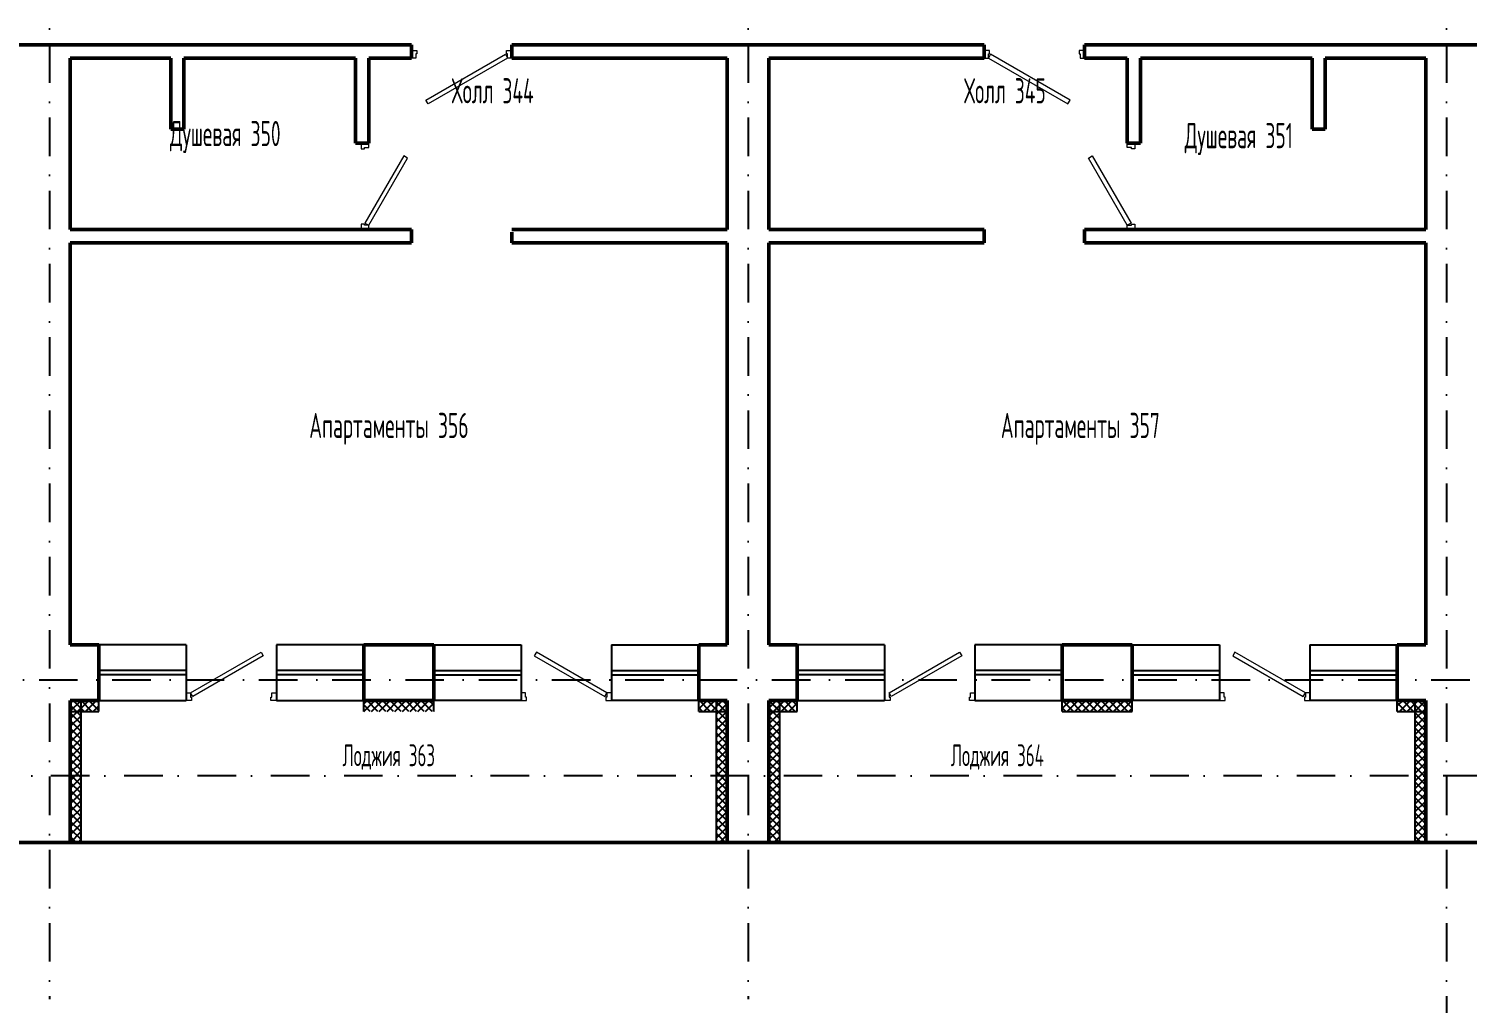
# Model space of a CAD drawing. Extents: x -1560602 to 321118, y -2308202 to -430103.
# Drawn here: x -1522324 to -1509164, y -2201608 to -2192688 of the extents above; entities that cross this region are included whole.
import ezdxf

# ---------------------------------------------------------------- set-up
doc = ezdxf.new("R2010")
doc.units = 0
doc.header["$MEASUREMENT"] = 0
doc.linetypes.add('Dot & Dashed', pattern=[670.277762, 352.777767, -176.388884, 0, -141.111112])
doc.linetypes.add('Штрихпунктирная', pattern=[0.670278, 0.352778, -0.176389, 0, -0.141111])
doc.layers.add('Двери', color=4, linetype='CONTINUOUS', lineweight=15)
doc.layers.add('стены', color=5, linetype='CONTINUOUS', lineweight=50)
for name, color, linetype in [('Оси', 253, 'Dot & Dashed'), ('отделка', 240, 'CONTINUOUS'), ('Текст', 7, 'CONTINUOUS'), ('Утеплитель', 6, 'CONTINUOUS')]:
    doc.layers.add(name, color=color, linetype=linetype)
doc.styles.get("Standard").update_dxf_attribs({"font": 'spds.shx', "width": 0.7, "height": 250})

msp = doc.modelspace()

# ---------------------------------------------------------------- linework, layer by layer
at = {"layer": 'Двери', "color": 0, "linetype": 'Continuous'}
for p, q in [((-1518823.7, -2192885.9), (-1518773.7, -2192885.9)), ((-1518783.7, -2192955.9), (-1518823.7, -2192955.9)), ((-1518773.7, -2192915.9), (-1518783.7, -2192915.9)), ((-1518783.7, -2192915.9), (-1518783.7, -2192955.9)), ((-1518773.7, -2192885.9), (-1518773.7, -2192915.9)), ((-1518691.2, -2193341.2), (-1517963.7, -2192921.2)), ((-1517943.7, -2192955.9), (-1518671.2, -2193375.9)), ((-1517963.7, -2192921.2), (-1517943.7, -2192955.9)), ((-1517953.7, -2192915.9), (-1517953.7, -2192885.9)), ((-1517953.7, -2192885.9), (-1517903.7, -2192885.9)), ((-1517943.7, -2192915.9), (-1517953.7, -2192915.9)), ((-1517943.7, -2192955.9), (-1517943.7, -2192915.9)), ((-1517903.7, -2192955.9), (-1517943.7, -2192955.9)), ((-1513533.7, -2192885.9), (-1513583.7, -2192885.9)), ((-1513583.7, -2192955.9), (-1513543.7, -2192955.9)), ((-1513543.7, -2192955.9), (-1513543.7, -2192915.9)), ((-1513543.7, -2192915.9), (-1513533.7, -2192915.9)), ((-1513523.7, -2192921.2), (-1513543.7, -2192955.9)), ((-1513543.7, -2192955.9), (-1512816.3, -2193375.9)), ((-1513533.7, -2192915.9), (-1513533.7, -2192885.9)), ((-1512796.3, -2193341.2), (-1513523.7, -2192921.2)), ((-1512663.7, -2192885.9), (-1512713.7, -2192885.9)), ((-1512713.7, -2192885.9), (-1512713.7, -2192915.9)), ((-1512713.7, -2192915.9), (-1512703.7, -2192915.9)), ((-1512703.7, -2192915.9), (-1512703.7, -2192955.9)), ((-1512703.7, -2192955.9), (-1512663.7, -2192955.9)), ((-1518671.2, -2193375.9), (-1518691.2, -2193341.2)), ((-1512816.3, -2193375.9), (-1512796.3, -2193341.2)), ((-1519283.7, -2193735.9), (-1519283.7, -2193785.9)), ((-1519213.7, -2193775.9), (-1519213.7, -2193735.9)), ((-1512273.7, -2193775.9), (-1512273.7, -2193735.9)), ((-1512203.7, -2193735.9), (-1512203.7, -2193785.9)), ((-1519283.7, -2193785.9), (-1519253.7, -2193785.9)), ((-1519253.7, -2193785.9), (-1519253.7, -2193775.9)), ((-1519253.7, -2193775.9), (-1519213.7, -2193775.9)), ((-1518893.4, -2193851), (-1519248.4, -2194465.9)), ((-1519213.7, -2194485.9), (-1518858.7, -2193871)), ((-1518858.7, -2193871), (-1518893.4, -2193851)), ((-1512628.7, -2193871), (-1512594.1, -2193851)), ((-1512273.7, -2194485.9), (-1512628.7, -2193871)), ((-1512594.1, -2193851), (-1512239.1, -2194465.9)), ((-1512233.7, -2193775.9), (-1512273.7, -2193775.9)), ((-1512233.7, -2193785.9), (-1512233.7, -2193775.9)), ((-1512203.7, -2193785.9), (-1512233.7, -2193785.9)), ((-1519253.7, -2194475.9), (-1519283.7, -2194475.9)), ((-1519283.7, -2194475.9), (-1519283.7, -2194525.9)), ((-1519253.7, -2194485.9), (-1519253.7, -2194475.9)), ((-1519213.7, -2194485.9), (-1519253.7, -2194485.9)), ((-1519248.4, -2194465.9), (-1519213.7, -2194485.9)), ((-1519213.7, -2194525.9), (-1519213.7, -2194485.9)), ((-1512239.1, -2194465.9), (-1512273.7, -2194485.9)), ((-1512273.7, -2194525.9), (-1512273.7, -2194485.9)), ((-1512273.7, -2194485.9), (-1512233.7, -2194485.9)), ((-1512233.7, -2194485.9), (-1512233.7, -2194475.9)), ((-1512233.7, -2194475.9), (-1512203.7, -2194475.9)), ((-1512203.7, -2194475.9), (-1512203.7, -2194525.9)), ((-1520843.7, -2198766.2), (-1520198.5, -2198393.7)), ((-1520178.5, -2198428.3), (-1520823.7, -2198800.8)), ((-1520198.5, -2198393.7), (-1520178.5, -2198428.3)), ((-1517678.9, -2198393.7), (-1517698.9, -2198428.3)), ((-1517698.9, -2198428.3), (-1517053.7, -2198800.8)), ((-1517033.7, -2198766.2), (-1517678.9, -2198393.7)), ((-1514453.7, -2198766.2), (-1513808.5, -2198393.7)), ((-1513788.5, -2198428.3), (-1514433.7, -2198800.8)), ((-1513808.5, -2198393.7), (-1513788.5, -2198428.3)), ((-1511288.9, -2198393.7), (-1511308.9, -2198428.3)), ((-1511308.9, -2198428.3), (-1510663.7, -2198800.8)), ((-1510643.7, -2198766.2), (-1511288.9, -2198393.7)), ((-1520883.7, -2198766.2), (-1520843.7, -2198766.2)), ((-1520843.7, -2198766.2), (-1520843.7, -2198806.2)), ((-1520823.7, -2198800.8), (-1520843.7, -2198766.2)), ((-1520098.7, -2198806.2), (-1520098.7, -2198766.2)), ((-1520098.7, -2198766.2), (-1520058.7, -2198766.2)), ((-1517778.7, -2198766.2), (-1517818.7, -2198766.2)), ((-1517778.7, -2198806.2), (-1517778.7, -2198766.2)), ((-1517053.7, -2198800.8), (-1517033.7, -2198766.2)), ((-1516993.7, -2198766.2), (-1517033.7, -2198766.2)), ((-1517033.7, -2198766.2), (-1517033.7, -2198806.2)), ((-1514453.7, -2198766.2), (-1514453.7, -2198806.2)), ((-1514433.7, -2198800.8), (-1514453.7, -2198766.2)), ((-1513708.7, -2198806.2), (-1513708.7, -2198766.2)), ((-1513708.7, -2198766.2), (-1513668.7, -2198766.2)), ((-1511388.7, -2198766.2), (-1511428.7, -2198766.2)), ((-1511388.7, -2198806.2), (-1511388.7, -2198766.2)), ((-1510663.7, -2198800.8), (-1510643.7, -2198766.2)), ((-1510603.7, -2198766.2), (-1510643.7, -2198766.2)), ((-1510643.7, -2198766.2), (-1510643.7, -2198806.2)), ((-1520833.7, -2198836.2), (-1520883.7, -2198836.2)), ((-1520843.7, -2198806.2), (-1520833.7, -2198806.2)), ((-1520833.7, -2198806.2), (-1520833.7, -2198836.2)), ((-1520108.7, -2198836.2), (-1520108.7, -2198806.2)), ((-1520108.7, -2198806.2), (-1520098.7, -2198806.2)), ((-1520058.7, -2198836.2), (-1520108.7, -2198836.2)), ((-1517818.7, -2198836.2), (-1517768.7, -2198836.2)), ((-1517768.7, -2198806.2), (-1517778.7, -2198806.2)), ((-1517768.7, -2198836.2), (-1517768.7, -2198806.2)), ((-1517033.7, -2198806.2), (-1517043.7, -2198806.2)), ((-1517043.7, -2198806.2), (-1517043.7, -2198836.2)), ((-1517043.7, -2198836.2), (-1516993.7, -2198836.2)), ((-1514443.7, -2198836.2), (-1514493.7, -2198836.2)), ((-1514453.7, -2198806.2), (-1514443.7, -2198806.2)), ((-1514443.7, -2198806.2), (-1514443.7, -2198836.2)), ((-1513718.7, -2198836.2), (-1513718.7, -2198806.2)), ((-1513718.7, -2198806.2), (-1513708.7, -2198806.2)), ((-1513668.7, -2198836.2), (-1513718.7, -2198836.2)), ((-1511428.7, -2198836.2), (-1511378.7, -2198836.2)), ((-1511378.7, -2198806.2), (-1511388.7, -2198806.2)), ((-1511378.7, -2198836.2), (-1511378.7, -2198806.2)), ((-1510643.7, -2198806.2), (-1510653.7, -2198806.2)), ((-1510653.7, -2198806.2), (-1510653.7, -2198836.2)), ((-1510653.7, -2198836.2), (-1510603.7, -2198836.2))]:
    msp.add_line(p, q, dxfattribs=at)
at = {"layer": 'Оси', "color": 0, "linetype": 'Штрихпунктирная', "lineweight": -3, "ltscale": 1000}
for p, q in [((-1522133.7, -2186796.2), (-1522133.7, -2201571.1)), ((-1515743.7, -2186796.2), (-1515743.7, -2201571.1)), ((-1509353.7, -2186796.2), (-1509353.7, -2213001.2)), ((-1556419, -2198646.2), (-1501963.7, -2198646.2)), ((-1496963.7, -2199526.2), (-1556418.9, -2199526.2))]:
    msp.add_line(p, q, dxfattribs=at)
at = {"layer": 'отделка', "color": 0, "ltscale": 100}
for p, q in [((-1520883.7, -2198326.2), (-1521683.7, -2198326.2)), ((-1520883.7, -2198326.2), (-1520883.7, -2198836.2)), ((-1520058.7, -2198326.2), (-1520058.7, -2198836.2)), ((-1519258.7, -2198326.2), (-1520058.7, -2198326.2)), ((-1518618.7, -2198326.2), (-1517818.7, -2198326.2)), ((-1517818.7, -2198326.2), (-1517818.7, -2198836.2)), ((-1516993.7, -2198326.2), (-1516993.7, -2198836.2)), ((-1516993.7, -2198326.2), (-1516193.7, -2198326.2)), ((-1514493.7, -2198326.2), (-1515293.7, -2198326.2)), ((-1514493.7, -2198326.2), (-1514493.7, -2198836.2)), ((-1513668.7, -2198326.2), (-1513668.7, -2198836.2)), ((-1512868.7, -2198326.2), (-1513668.7, -2198326.2)), ((-1512228.7, -2198326.2), (-1511428.7, -2198326.2)), ((-1511428.7, -2198326.2), (-1511428.7, -2198836.2)), ((-1510603.7, -2198326.2), (-1510603.7, -2198836.2)), ((-1510603.7, -2198326.2), (-1509803.7, -2198326.2)), ((-1520883.7, -2198561.2), (-1521683.7, -2198561.2)), ((-1520883.7, -2198601.2), (-1521683.7, -2198601.2)), ((-1519258.7, -2198561.2), (-1520058.7, -2198561.2)), ((-1519258.7, -2198601.2), (-1520058.7, -2198601.2)), ((-1518618.7, -2198561.2), (-1517818.7, -2198561.2)), ((-1518618.7, -2198601.2), (-1517818.7, -2198601.2)), ((-1516993.7, -2198561.2), (-1516193.7, -2198561.2)), ((-1516993.7, -2198601.2), (-1516193.7, -2198601.2)), ((-1514493.7, -2198561.2), (-1515293.7, -2198561.2)), ((-1514493.7, -2198601.2), (-1515293.7, -2198601.2)), ((-1512868.7, -2198561.2), (-1513668.7, -2198561.2)), ((-1512868.7, -2198601.2), (-1513668.7, -2198601.2)), ((-1512228.7, -2198561.2), (-1511428.7, -2198561.2)), ((-1512228.7, -2198601.2), (-1511428.7, -2198601.2)), ((-1510603.7, -2198561.2), (-1509803.7, -2198561.2)), ((-1510603.7, -2198601.2), (-1509803.7, -2198601.2)), ((-1521683.7, -2198836.2), (-1520883.7, -2198836.2)), ((-1520058.7, -2198836.2), (-1519258.7, -2198836.2)), ((-1517818.7, -2198836.2), (-1518618.7, -2198836.2)), ((-1516193.7, -2198836.2), (-1516993.7, -2198836.2)), ((-1515293.7, -2198836.2), (-1514493.7, -2198836.2)), ((-1513668.7, -2198836.2), (-1512868.7, -2198836.2)), ((-1511428.7, -2198836.2), (-1512228.7, -2198836.2)), ((-1509803.7, -2198836.2), (-1510603.7, -2198836.2))]:
    msp.add_line(p, q, dxfattribs=at)
at = {"layer": 'стены', "color": 0, "linetype": 'Continuous'}
for p, q in [((-1521943.7, -2192835.9), (-1525443.7, -2192835.9)), ((-1518823.7, -2192835.9), (-1521943.7, -2192835.9)), ((-1515933.7, -2192835.9), (-1517903.7, -2192835.9)), ((-1513583.7, -2192835.9), (-1515933.7, -2192835.9)), ((-1515933.7, -2192835.9), (-1515933.7, -2192835.9)), ((-1509543.7, -2192835.9), (-1512663.7, -2192835.9)), ((-1506043.7, -2192835.9), (-1509543.7, -2192835.9)), ((-1521943.7, -2194525.9), (-1521943.7, -2192955.9)), ((-1521943.7, -2192955.9), (-1521023.7, -2192955.9)), ((-1521943.7, -2194502.9), (-1521943.7, -2192978.9)), ((-1521046.7, -2192955.9), (-1521920.7, -2192955.9)), ((-1521023.7, -2192955.9), (-1521023.7, -2193605.9)), ((-1520903.7, -2193605.9), (-1520903.7, -2192955.9)), ((-1520903.7, -2192955.9), (-1519333.7, -2192955.9)), ((-1519333.7, -2192955.9), (-1519333.7, -2193735.9)), ((-1519213.7, -2193735.9), (-1519213.7, -2192955.9)), ((-1519213.7, -2192955.9), (-1518823.7, -2192955.9)), ((-1517903.7, -2192955.9), (-1515933.7, -2192955.9)), ((-1515933.7, -2192955.9), (-1515933.7, -2194525.9)), ((-1515553.7, -2192955.9), (-1513583.7, -2192955.9)), ((-1515553.7, -2194525.9), (-1515553.7, -2192955.9)), ((-1512663.7, -2192955.9), (-1512273.7, -2192955.9)), ((-1512273.7, -2192955.9), (-1512273.7, -2193735.9)), ((-1512153.7, -2193735.9), (-1512153.7, -2192955.9)), ((-1512153.7, -2192955.9), (-1510583.7, -2192955.9)), ((-1510583.7, -2192955.9), (-1510583.7, -2193605.9)), ((-1510463.7, -2193605.9), (-1510463.7, -2192955.9)), ((-1510463.7, -2192955.9), (-1509543.7, -2192955.9)), ((-1510440.8, -2192955.9), (-1509566.8, -2192955.9)), ((-1509543.8, -2194502.9), (-1509543.8, -2192978.9)), ((-1509543.7, -2192955.9), (-1509543.7, -2194525.9)), ((-1521023.7, -2193605.9), (-1520903.7, -2193605.9)), ((-1510583.7, -2193605.9), (-1510463.7, -2193605.9)), ((-1519333.7, -2194525.9), (-1521943.7, -2194525.9)), ((-1518823.7, -2194525.9), (-1519333.7, -2194525.9)), ((-1518823.7, -2194550.9), (-1518823.7, -2194525.9)), ((-1518823.7, -2194550.9), (-1518823.7, -2194645.9)), ((-1515933.7, -2194525.9), (-1517903.7, -2194525.9)), ((-1517903.7, -2194550.9), (-1517903.7, -2194645.9)), ((-1513583.7, -2194525.9), (-1515553.7, -2194525.9)), ((-1513583.7, -2194525.9), (-1513583.7, -2194645.9)), ((-1513583.7, -2194525.9), (-1513583.7, -2194525.9)), ((-1509543.7, -2194525.9), (-1512663.7, -2194525.9)), ((-1512273.7, -2194525.9), (-1512663.7, -2194525.9)), ((-1512663.7, -2194525.9), (-1512663.7, -2194645.9)), ((-1512663.7, -2194525.9), (-1512663.7, -2194525.9)), ((-1521943.7, -2198326.2), (-1521943.7, -2194645.9)), ((-1521943.7, -2194645.9), (-1518823.7, -2194645.9)), ((-1517903.7, -2194645.9), (-1515933.7, -2194645.9)), ((-1515933.7, -2194645.9), (-1515933.7, -2198326.2)), ((-1515553.7, -2194645.9), (-1513583.7, -2194645.9)), ((-1515553.7, -2198326.2), (-1515553.7, -2194645.9)), ((-1512663.7, -2194645.9), (-1509543.7, -2194645.9)), ((-1509543.7, -2194645.9), (-1509543.7, -2198326.2)), ((-1521683.7, -2198326.2), (-1521943.7, -2198326.2)), ((-1521683.7, -2198766.2), (-1521683.7, -2198326.2)), ((-1519258.7, -2198766.2), (-1519258.7, -2198326.2)), ((-1518618.7, -2198326.2), (-1519258.7, -2198326.2)), ((-1518618.7, -2198766.2), (-1518618.7, -2198326.2)), ((-1516193.7, -2198766.2), (-1516193.7, -2198326.2)), ((-1515933.7, -2198326.2), (-1516193.7, -2198326.2)), ((-1515293.7, -2198326.2), (-1515553.7, -2198326.2)), ((-1515293.7, -2198766.2), (-1515293.7, -2198326.2)), ((-1512868.7, -2198766.2), (-1512868.7, -2198326.2)), ((-1512228.7, -2198326.2), (-1512868.7, -2198326.2)), ((-1512228.7, -2198766.2), (-1512228.7, -2198326.2)), ((-1509803.7, -2198766.2), (-1509803.7, -2198326.2)), ((-1509543.7, -2198326.2), (-1509803.7, -2198326.2)), ((-1521683.7, -2198836.2), (-1521683.7, -2198766.2)), ((-1521683.7, -2198836.2), (-1521683.7, -2198766.2)), ((-1519258.7, -2198836.2), (-1519258.7, -2198766.2)), ((-1519258.7, -2198836.2), (-1519258.7, -2198766.2)), ((-1518618.7, -2198836.2), (-1518618.7, -2198766.2)), ((-1518618.7, -2198836.2), (-1518618.7, -2198766.2)), ((-1516193.7, -2198836.2), (-1516193.7, -2198766.2)), ((-1516193.7, -2198836.2), (-1516193.7, -2198766.2)), ((-1515293.7, -2198836.2), (-1515293.7, -2198766.2)), ((-1515293.7, -2198836.2), (-1515293.7, -2198766.2)), ((-1512868.7, -2198836.2), (-1512868.7, -2198766.2)), ((-1512868.7, -2198836.2), (-1512868.7, -2198766.2)), ((-1512228.7, -2198836.2), (-1512228.7, -2198766.2)), ((-1512228.7, -2198836.2), (-1512228.7, -2198766.2)), ((-1509803.7, -2198836.2), (-1509803.7, -2198766.2)), ((-1509803.7, -2198836.2), (-1509803.7, -2198766.2)), ((-1521943.7, -2198836.2), (-1521943.7, -2200136.2)), ((-1521943.7, -2198836.2), (-1521683.7, -2198836.2)), ((-1521943.7, -2198836.2), (-1521943.7, -2198836.2)), ((-1519258.7, -2198836.2), (-1518618.7, -2198836.2)), ((-1516193.7, -2198836.2), (-1515933.7, -2198836.2)), ((-1515933.7, -2198836.2), (-1515933.7, -2200136.2)), ((-1515933.7, -2198836.2), (-1515933.7, -2198836.2)), ((-1515553.7, -2198836.2), (-1515553.7, -2200136.2)), ((-1515553.7, -2198836.2), (-1515293.7, -2198836.2)), ((-1515553.7, -2198836.2), (-1515553.7, -2198836.2)), ((-1512868.7, -2198836.2), (-1512228.7, -2198836.2)), ((-1509803.7, -2198836.2), (-1509543.7, -2198836.2)), ((-1509543.7, -2198836.2), (-1509543.7, -2200136.2)), ((-1522423.7, -2200136.2), (-1521843.7, -2200136.2)), ((-1516033.7, -2200136.2), (-1521843.7, -2200136.2)), ((-1516033.7, -2200136.2), (-1515453.7, -2200136.2)), ((-1509643.7, -2200136.2), (-1515453.7, -2200136.2)), ((-1509643.7, -2200136.2), (-1509063.7, -2200136.2))]:
    msp.add_line(p, q, dxfattribs=at)
at = {"layer": 'стены', "color": 0, "ltscale": 100}
for p, q in [((-1518823.7, -2192835.9), (-1518823.7, -2192955.9)), ((-1517903.7, -2192835.9), (-1517903.7, -2192955.9)), ((-1513583.7, -2192835.9), (-1513583.7, -2192955.9)), ((-1512663.7, -2192835.9), (-1512663.7, -2192955.9)), ((-1519333.7, -2193735.5), (-1519213.7, -2193735.5)), ((-1512273.7, -2193735.9), (-1512153.7, -2193735.9)), ((-1512273.7, -2194525.9), (-1512153.7, -2194525.9))]:
    msp.add_line(p, q, dxfattribs=at)
at = {"layer": 'Утеплитель', "color": 0, "linetype": 'Continuous'}
for p, q in [((-1521943.7, -2198863.8), (-1521916.2, -2198836.2)), ((-1521943.7, -2198934.5), (-1521845.5, -2198836.2)), ((-1521943.7, -2198863.8), (-1521916.2, -2198836.2)), ((-1521943.7, -2198934.5), (-1521845.5, -2198836.2)), ((-1521886.9, -2198936.2), (-1521943.7, -2198879.3)), ((-1521843.7, -2198979.3), (-1521943.7, -2198879.3)), ((-1521816.2, -2198936.2), (-1521916.2, -2198836.2)), ((-1521843.7, -2198908.6), (-1521916.2, -2198836.2)), ((-1521874.7, -2198936.2), (-1521774.7, -2198836.2)), ((-1521745.5, -2198936.2), (-1521845.5, -2198836.2)), ((-1521843.7, -2198837.9), (-1521845.5, -2198836.2)), ((-1521843.7, -2200136.2), (-1521843.7, -2198836.2)), ((-1521804, -2198936.2), (-1521704, -2198836.2)), ((-1521683.7, -2198927.2), (-1521774.7, -2198836.2)), ((-1521733.3, -2198936.2), (-1521683.7, -2198886.6)), ((-1521683.7, -2198856.5), (-1521704, -2198836.2)), ((-1521683.7, -2198936.2), (-1521683.7, -2198836.2)), ((-1519258.7, -2198936.2), (-1519258.7, -2198836.2)), ((-1519258.7, -2198865.8), (-1519229.2, -2198836.2)), ((-1519199.9, -2198936.2), (-1519258.7, -2198877.3)), ((-1519258.4, -2198936.2), (-1519158.4, -2198836.2)), ((-1519129.2, -2198936.2), (-1519229.2, -2198836.2)), ((-1519187.7, -2198936.2), (-1519087.7, -2198836.2)), ((-1519058.4, -2198936.2), (-1519158.4, -2198836.2)), ((-1519117, -2198936.2), (-1519017, -2198836.2)), ((-1518987.7, -2198936.2), (-1519087.7, -2198836.2)), ((-1519046.3, -2198936.2), (-1518946.3, -2198836.2)), ((-1518917, -2198936.2), (-1519017, -2198836.2)), ((-1518975.6, -2198936.2), (-1518875.6, -2198836.2)), ((-1518846.3, -2198936.2), (-1518946.3, -2198836.2)), ((-1518904.9, -2198936.2), (-1518804.9, -2198836.2)), ((-1518775.6, -2198936.2), (-1518875.6, -2198836.2)), ((-1518834.2, -2198936.2), (-1518734.2, -2198836.2)), ((-1518704.9, -2198936.2), (-1518804.9, -2198836.2)), ((-1518763.5, -2198936.2), (-1518663.5, -2198836.2)), ((-1518634.2, -2198936.2), (-1518734.2, -2198836.2)), ((-1518692.8, -2198936.2), (-1518618.7, -2198862.2)), ((-1518618.7, -2198880.9), (-1518663.5, -2198836.2)), ((-1518618.7, -2198936.2), (-1518618.7, -2198836.2)), ((-1516193.7, -2198936.2), (-1516193.7, -2198836.2)), ((-1516193.7, -2198841.3), (-1516188.6, -2198836.2)), ((-1516193.7, -2198912.1), (-1516117.9, -2198836.2)), ((-1516159.3, -2198936.2), (-1516193.7, -2198901.8)), ((-1516088.6, -2198936.2), (-1516188.6, -2198836.2)), ((-1516147.2, -2198936.2), (-1516047.2, -2198836.2)), ((-1516017.9, -2198936.2), (-1516117.9, -2198836.2)), ((-1516076.5, -2198936.2), (-1515976.5, -2198836.2)), ((-1515947.2, -2198936.2), (-1516047.2, -2198836.2)), ((-1516033.7, -2198836.2), (-1516033.7, -2200136.2)), ((-1516033.7, -2198893.5), (-1515976.5, -2198836.2)), ((-1515933.7, -2198949.7), (-1516033.7, -2198849.7)), ((-1516033.7, -2198964.2), (-1515933.7, -2198864.2)), ((-1516005.8, -2198936.2), (-1515933.7, -2198864.2)), ((-1515933.7, -2198878.9), (-1515976.5, -2198836.2)), ((-1515933.7, -2198878.9), (-1515976.5, -2198836.2)), ((-1515553.7, -2198837.7), (-1515552.2, -2198836.2)), ((-1515553.7, -2198908.4), (-1515481.5, -2198836.2)), ((-1515553.7, -2198837.7), (-1515552.2, -2198836.2)), ((-1515553.7, -2198908.4), (-1515481.5, -2198836.2)), ((-1515553.7, -2198979.2), (-1515453.7, -2198879.2)), ((-1515452.2, -2198936.2), (-1515552.2, -2198836.2)), ((-1515453.7, -2198934.7), (-1515552.2, -2198836.2)), ((-1515510.8, -2198936.2), (-1515410.8, -2198836.2)), ((-1515381.5, -2198936.2), (-1515481.5, -2198836.2)), ((-1515453.7, -2198864), (-1515481.5, -2198836.2)), ((-1515453.7, -2200136.2), (-1515453.7, -2198836.2)), ((-1515440.1, -2198936.2), (-1515340.1, -2198836.2)), ((-1515310.8, -2198936.2), (-1515410.8, -2198836.2)), ((-1515369.4, -2198936.2), (-1515293.7, -2198860.6)), ((-1515293.7, -2198882.5), (-1515340.1, -2198836.2)), ((-1515293.7, -2198936.2), (-1515293.7, -2198836.2)), ((-1512868.7, -2198936.2), (-1512868.7, -2198836.2)), ((-1512868.7, -2198839.7), (-1512865.2, -2198836.2)), ((-1512868.7, -2198910.5), (-1512794.5, -2198836.2)), ((-1512835.9, -2198936.2), (-1512868.7, -2198903.4)), ((-1512765.2, -2198936.2), (-1512865.2, -2198836.2)), ((-1512823.8, -2198936.2), (-1512723.8, -2198836.2)), ((-1512694.5, -2198936.2), (-1512794.5, -2198836.2)), ((-1512753.1, -2198936.2), (-1512653.1, -2198836.2)), ((-1512623.8, -2198936.2), (-1512723.8, -2198836.2)), ((-1512682.4, -2198936.2), (-1512582.4, -2198836.2)), ((-1512553.1, -2198936.2), (-1512653.1, -2198836.2)), ((-1512611.6, -2198936.2), (-1512511.6, -2198836.2)), ((-1512482.4, -2198936.2), (-1512582.4, -2198836.2)), ((-1512540.9, -2198936.2), (-1512440.9, -2198836.2)), ((-1512411.6, -2198936.2), (-1512511.6, -2198836.2)), ((-1512470.2, -2198936.2), (-1512370.2, -2198836.2)), ((-1512340.9, -2198936.2), (-1512440.9, -2198836.2)), ((-1512399.5, -2198936.2), (-1512299.5, -2198836.2)), ((-1512270.2, -2198936.2), (-1512370.2, -2198836.2)), ((-1512328.8, -2198936.2), (-1512228.8, -2198836.2)), ((-1512228.7, -2198907), (-1512299.5, -2198836.2)), ((-1512228.7, -2198836.3), (-1512228.8, -2198836.2)), ((-1512228.7, -2198936.2), (-1512228.7, -2198836.2)), ((-1509803.7, -2198936.2), (-1509803.7, -2198836.2)), ((-1509803.7, -2198886), (-1509753.9, -2198836.2)), ((-1509724.6, -2198936.2), (-1509803.7, -2198857.1)), ((-1509783.2, -2198936.2), (-1509683.2, -2198836.2)), ((-1509653.9, -2198936.2), (-1509753.9, -2198836.2)), ((-1509712.5, -2198936.2), (-1509612.5, -2198836.2)), ((-1509583.2, -2198936.2), (-1509683.2, -2198836.2)), ((-1509643.7, -2198836.2), (-1509643.7, -2200136.2)), ((-1509643.7, -2198867.4), (-1509612.5, -2198836.2)), ((-1509643.7, -2198938.1), (-1509543.7, -2198838.1)), ((-1509543.7, -2198975.7), (-1509643.7, -2198875.7)), ((-1509641.8, -2198936.2), (-1509543.7, -2198838.1)), ((-1509543.7, -2198905), (-1509612.5, -2198836.2)), ((-1509543.7, -2198905), (-1509612.5, -2198836.2)), ((-1521943.7, -2199005.2), (-1521843.7, -2198905.2)), ((-1521943.7, -2198936.2), (-1521683.7, -2198936.2)), ((-1521843.7, -2199050.1), (-1521943.7, -2198950.1)), ((-1521943.7, -2199075.9), (-1521843.7, -2198975.9)), ((-1521843.7, -2199120.8), (-1521943.7, -2199020.8)), ((-1518622.1, -2198936.2), (-1518618.7, -2198932.9)), ((-1516193.7, -2198936.2), (-1515933.7, -2198936.2)), ((-1515933.7, -2199020.4), (-1516033.7, -2198920.4)), ((-1516033.7, -2199034.9), (-1515933.7, -2198934.9)), ((-1515933.7, -2199091.1), (-1516033.7, -2198991.1)), ((-1516033.7, -2199105.6), (-1515933.7, -2199005.6)), ((-1515935, -2198936.2), (-1515933.7, -2198934.9)), ((-1515522.9, -2198936.2), (-1515553.7, -2198905.4)), ((-1515453.7, -2199005.4), (-1515553.7, -2198905.4)), ((-1515553.7, -2198936.2), (-1515293.7, -2198936.2)), ((-1515553.7, -2199049.9), (-1515453.7, -2198949.9)), ((-1515453.7, -2199076.1), (-1515553.7, -2198976.1)), ((-1515553.7, -2199120.6), (-1515453.7, -2199020.6)), ((-1515298.7, -2198936.2), (-1515293.7, -2198931.3)), ((-1512868.7, -2198936.2), (-1512228.7, -2198936.2)), ((-1512258.1, -2198936.2), (-1512228.7, -2198906.8)), ((-1509795.4, -2198936.2), (-1509803.7, -2198927.8)), ((-1509803.7, -2198936.2), (-1509543.7, -2198936.2)), ((-1509643.7, -2199008.9), (-1509543.7, -2198908.9)), ((-1509543.7, -2199046.4), (-1509643.7, -2198946.4)), ((-1509643.7, -2199079.6), (-1509543.7, -2198979.6)), ((-1509543.7, -2199117.1), (-1509643.7, -2199017.1)), ((-1509571.1, -2198936.2), (-1509543.7, -2198908.9)), ((-1521943.7, -2199146.6), (-1521843.7, -2199046.6)), ((-1521843.7, -2199191.5), (-1521943.7, -2199091.5)), ((-1521943.7, -2199217.3), (-1521843.7, -2199117.3)), ((-1521843.7, -2199262.2), (-1521943.7, -2199162.2)), ((-1515933.7, -2199161.8), (-1516033.7, -2199061.8)), ((-1516033.7, -2199176.3), (-1515933.7, -2199076.3)), ((-1515933.7, -2199232.5), (-1516033.7, -2199132.5)), ((-1516033.7, -2199247), (-1515933.7, -2199147)), ((-1515453.7, -2199146.8), (-1515553.7, -2199046.8)), ((-1515553.7, -2199191.3), (-1515453.7, -2199091.3)), ((-1515453.7, -2199217.5), (-1515553.7, -2199117.5)), ((-1515553.7, -2199262), (-1515453.7, -2199162)), ((-1509643.7, -2199150.3), (-1509543.7, -2199050.3)), ((-1509543.7, -2199187.8), (-1509643.7, -2199087.8)), ((-1509643.7, -2199221), (-1509543.7, -2199121)), ((-1509543.7, -2199258.5), (-1509643.7, -2199158.5)), ((-1521943.7, -2199288), (-1521843.7, -2199188)), ((-1521843.7, -2199332.9), (-1521943.7, -2199232.9)), ((-1521943.7, -2199358.7), (-1521843.7, -2199258.7)), ((-1515933.7, -2199303.2), (-1516033.7, -2199203.2)), ((-1516033.7, -2199317.7), (-1515933.7, -2199217.7)), ((-1515933.7, -2199373.9), (-1516033.7, -2199273.9)), ((-1516033.7, -2199388.4), (-1515933.7, -2199288.4)), ((-1515453.7, -2199288.2), (-1515553.7, -2199188.2)), ((-1515553.7, -2199332.7), (-1515453.7, -2199232.7)), ((-1515453.7, -2199358.9), (-1515553.7, -2199258.9)), ((-1509643.7, -2199291.7), (-1509543.7, -2199191.7)), ((-1509543.7, -2199329.2), (-1509643.7, -2199229.2)), ((-1509643.7, -2199362.4), (-1509543.7, -2199262.4)), ((-1521843.7, -2199403.6), (-1521943.7, -2199303.6)), ((-1521943.7, -2199429.5), (-1521843.7, -2199329.5)), ((-1521843.7, -2199474.3), (-1521943.7, -2199374.3)), ((-1521943.7, -2199500.2), (-1521843.7, -2199400.2)), ((-1515933.7, -2199444.6), (-1516033.7, -2199344.6)), ((-1516033.7, -2199459.2), (-1515933.7, -2199359.2)), ((-1515933.7, -2199515.3), (-1516033.7, -2199415.3)), ((-1516033.7, -2199529.9), (-1515933.7, -2199429.9)), ((-1515553.7, -2199403.4), (-1515453.7, -2199303.4)), ((-1515453.7, -2199429.7), (-1515553.7, -2199329.7)), ((-1515553.7, -2199474.1), (-1515453.7, -2199374.1)), ((-1515453.7, -2199500.4), (-1515553.7, -2199400.4)), ((-1509543.7, -2199400), (-1509643.7, -2199300)), ((-1509643.7, -2199433.1), (-1509543.7, -2199333.1)), ((-1509543.7, -2199470.7), (-1509643.7, -2199370.7)), ((-1509643.7, -2199503.8), (-1509543.7, -2199403.8)), ((-1521843.7, -2199545), (-1521943.7, -2199445)), ((-1521943.7, -2199570.9), (-1521843.7, -2199470.9)), ((-1521843.7, -2199615.7), (-1521943.7, -2199515.7)), ((-1521943.7, -2199641.6), (-1521843.7, -2199541.6)), ((-1515933.7, -2199586), (-1516033.7, -2199486)), ((-1516033.7, -2199600.6), (-1515933.7, -2199500.6)), ((-1515933.7, -2199656.8), (-1516033.7, -2199556.8)), ((-1515553.7, -2199544.8), (-1515453.7, -2199444.8)), ((-1515453.7, -2199571.1), (-1515553.7, -2199471.1)), ((-1515553.7, -2199615.6), (-1515453.7, -2199515.6)), ((-1515453.7, -2199641.8), (-1515553.7, -2199541.8)), ((-1509543.7, -2199541.4), (-1509643.7, -2199441.4)), ((-1509643.7, -2199574.5), (-1509543.7, -2199474.5)), ((-1509543.7, -2199612.1), (-1509643.7, -2199512.1)), ((-1509643.7, -2199645.3), (-1509543.7, -2199545.3)), ((-1521843.7, -2199686.5), (-1521943.7, -2199586.5)), ((-1521943.7, -2199712.3), (-1521843.7, -2199612.3)), ((-1521843.7, -2199757.2), (-1521943.7, -2199657.2)), ((-1521943.7, -2199783), (-1521843.7, -2199683)), ((-1516033.7, -2199671.3), (-1515933.7, -2199571.3)), ((-1515933.7, -2199727.5), (-1516033.7, -2199627.5)), ((-1516033.7, -2199742), (-1515933.7, -2199642)), ((-1515553.7, -2199686.3), (-1515453.7, -2199586.3)), ((-1515453.7, -2199712.5), (-1515553.7, -2199612.5)), ((-1515553.7, -2199757), (-1515453.7, -2199657)), ((-1515453.7, -2199783.2), (-1515553.7, -2199683.2)), ((-1509543.7, -2199682.8), (-1509643.7, -2199582.8)), ((-1509643.7, -2199716), (-1509543.7, -2199616)), ((-1509543.7, -2199753.5), (-1509643.7, -2199653.5)), ((-1509643.7, -2199786.7), (-1509543.7, -2199686.7)), ((-1521843.7, -2199827.9), (-1521943.7, -2199727.9)), ((-1521943.7, -2199853.7), (-1521843.7, -2199753.7)), ((-1521843.7, -2199898.6), (-1521943.7, -2199798.6)), ((-1521943.7, -2199924.4), (-1521843.7, -2199824.4)), ((-1515933.7, -2199798.2), (-1516033.7, -2199698.2)), ((-1516033.7, -2199812.7), (-1515933.7, -2199712.7)), ((-1515933.7, -2199868.9), (-1516033.7, -2199768.9)), ((-1516033.7, -2199883.4), (-1515933.7, -2199783.4)), ((-1515553.7, -2199827.7), (-1515453.7, -2199727.7)), ((-1515453.7, -2199853.9), (-1515553.7, -2199753.9)), ((-1515553.7, -2199898.4), (-1515453.7, -2199798.4)), ((-1515453.7, -2199924.6), (-1515553.7, -2199824.6)), ((-1509543.7, -2199824.2), (-1509643.7, -2199724.2)), ((-1509643.7, -2199857.4), (-1509543.7, -2199757.4)), ((-1509543.7, -2199894.9), (-1509643.7, -2199794.9)), ((-1521843.7, -2199969.3), (-1521943.7, -2199869.3)), ((-1521943.7, -2199995.1), (-1521843.7, -2199895.1)), ((-1521843.7, -2200040), (-1521943.7, -2199940)), ((-1515933.7, -2199939.6), (-1516033.7, -2199839.6)), ((-1516033.7, -2199954.1), (-1515933.7, -2199854.1)), ((-1515933.7, -2200010.3), (-1516033.7, -2199910.3)), ((-1516033.7, -2200024.8), (-1515933.7, -2199924.8)), ((-1515553.7, -2199969.1), (-1515453.7, -2199869.1)), ((-1515453.7, -2199995.3), (-1515553.7, -2199895.3)), ((-1515553.7, -2200039.8), (-1515453.7, -2199939.8)), ((-1509643.7, -2199928.1), (-1509543.7, -2199828.1)), ((-1509543.7, -2199965.6), (-1509643.7, -2199865.6)), ((-1509643.7, -2199998.8), (-1509543.7, -2199898.8)), ((-1509543.7, -2200036.4), (-1509643.7, -2199936.4)), ((-1521943.7, -2200065.9), (-1521843.7, -2199965.9)), ((-1521843.7, -2200110.7), (-1521943.7, -2200010.7)), ((-1521889, -2200136.2), (-1521943.7, -2200081.4)), ((-1521943.4, -2200136.2), (-1521843.7, -2200036.6)), ((-1515933.7, -2200081), (-1516033.7, -2199981)), ((-1516033.7, -2200095.6), (-1515933.7, -2199995.6)), ((-1515949.3, -2200136.2), (-1516033.7, -2200051.7)), ((-1516003.7, -2200136.2), (-1515933.7, -2200066.3)), ((-1515453.7, -2200066), (-1515553.7, -2199966)), ((-1515553.7, -2200110.5), (-1515453.7, -2200010.5)), ((-1515454.3, -2200136.2), (-1515553.7, -2200036.8)), ((-1515508.7, -2200136.2), (-1515453.7, -2200081.2)), ((-1509643.7, -2200069.5), (-1509543.7, -2199969.5)), ((-1509543.7, -2200107.1), (-1509643.7, -2200007.1)), ((-1509585.3, -2200136.2), (-1509643.7, -2200077.8)), ((-1509639.7, -2200136.2), (-1509543.7, -2200040.2)), ((-1521872.7, -2200136.2), (-1521843.7, -2200107.3)), ((-1516020, -2200136.2), (-1516033.7, -2200122.4)), ((-1515525, -2200136.2), (-1515553.7, -2200107.5)), ((-1509569, -2200136.2), (-1509543.7, -2200110.9))]:
    msp.add_line(p, q, dxfattribs=at)

# ---------------------------------------------------------------- texts
at = {"layer": 'Текст', "color": 0, "linetype": 'Continuous', "width": 0.7}
for s, height, p in [('Холл 344', 230, (-1518453.9, -2193370.6)), ('Холл 345', 230, (-1513766.5, -2193370.6)), ('Душевая 350', 230, (-1521033.1, -2193762.5)), ('Душевая 351', 230, (-1511748.5, -2193780.9)), ('Апартаменты 356', 230, (-1519757.5, -2196433.8)), ('Апартаменты 357', 230, (-1513430.4, -2196433.8)), ('Лоджия 363', 200, (-1519453, -2199438.6)), ('Лоджия 364', 200, (-1513887.8, -2199438.6))]:
    msp.add_text(s, height=height, dxfattribs=at).set_placement(p)

doc.saveas('drawing.dxf')
